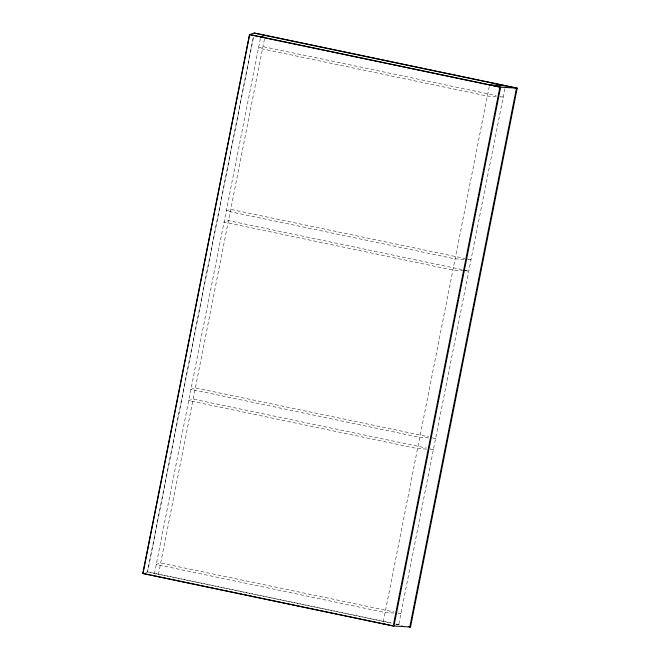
<?xml version="1.0" encoding="UTF-8"?>
<svg xmlns="http://www.w3.org/2000/svg" width="660" height="660" viewBox="0 0 660 660"><rect width="100%" height="100%" fill="white"/><g stroke="black" fill="none" stroke-linecap="round" stroke-linejoin="round"><path stroke-width="0.49" stroke-dasharray="3.3 2.47" d="M253.333 37.108L147.436 571.923L391.718 623.164M145.662 572.509L147.642 571.857L253.539 37.042M154.407 573.837L260.543 37.793M264.437 39.121L158.482 574.233L154.036 575.71M383.254 621.852L489.209 86.732M504.9 88.597L398.755 624.64L395.777 624.467M496.287 96.607L487.352 96.088L258.505 48.081L262.952 46.612L496.188 95.535M500.255 96.838L503.225 97.012L500.214 96.385M464.054 259.388L455.119 258.868L226.273 210.862L230.72 209.385L464.962 258.53M468.022 259.619L471.001 259.792L465.968 258.736M463.815 270.732L452.9 270.097L224.053 222.09L228.5 220.613L462.742 269.75M464.805 270.79L468.773 271.021L463.749 269.965M428.711 437.885L419.776 437.365L190.93 389.359L195.376 387.882L428.62 436.813M432.68 438.116L435.658 438.289L432.638 437.654M426.484 449.113L417.557 448.594L188.71 400.587L193.157 399.11L426.393 448.041M430.452 449.344L433.43 449.518L430.419 448.882M394.036 613.016L385.102 612.496L156.255 564.481L160.702 563.013L393.938 611.944M398.005 613.247L400.975 613.412L397.963 612.785M147.642 571.857L391.372 622.982M396.412 624.038L402.451 625.309M395.67 623.997L401.767 625.276"/><path stroke-width="0.99" d="M142.791 573.457L249.488 34.609L254.339 33L517.209 88.143L410.512 627L393.203 625.993L142.791 573.457L393.921 626.035L500.618 87.178L249.686 34.543L142.997 573.391M393.203 625.993L499.901 87.136L517.209 88.143M409.794 626.959L516.491 88.102L254.133 33.066M260.733 36.853L265.171 35.384M489.58 84.868L505.453 85.792M382.882 623.716L384.862 623.832M249.488 34.609L499.901 87.136M408.499 626.579L410.512 627"/></g></svg>
